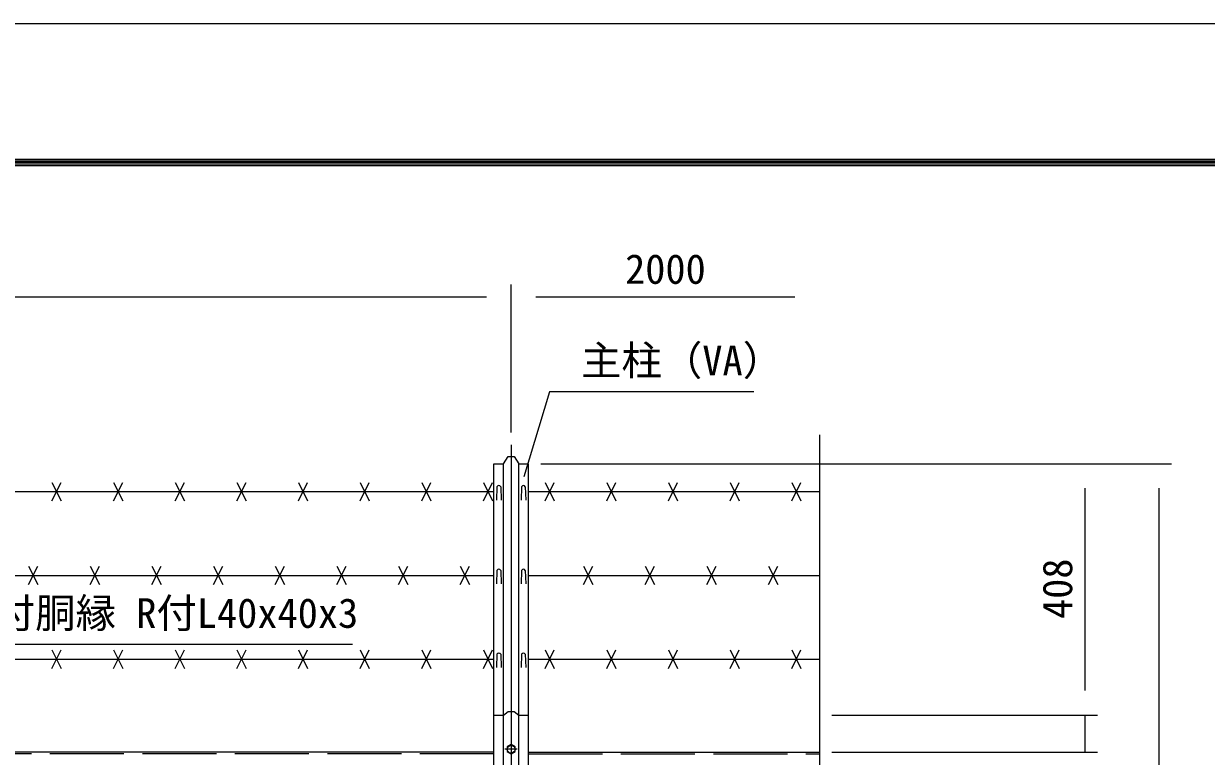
# Model space of a CAD drawing. Units: millimetres, scale not verified. Extents: x -4200 to 4200, y -2970 to 2970.
# Drawn here: x -2310 to -392, y 1781 to 2970 of the extents above; entities that cross this region are included whole.
import ezdxf
from ezdxf.enums import TextEntityAlignment as Align

# ---------------------------------------------------------------- set-up
doc = ezdxf.new("R2010")
doc.units = ezdxf.units.MM
doc.header["$LTSCALE"] = 20
doc.linetypes.add('DASHED', pattern=[7.5, 6, -1.5])
doc.linetypes.add('USER1', pattern=[50.8, 31.75, -6.35, 6.35, -6.35])
for name, color, linetype, lineweight in [('0-0_D-STR1', 1, 'Continuous', 18), ('0-1_D-BMK', 2, 'USER1', 13), ('0-2_D-STR-DIM', 7, 'Continuous', 9), ('0-3_D-STR3', 3, 'Continuous', 13), ('0-7_D-STR-TXT', 7, 'Continuous', 9), ('0-B_D-TTL', 7, 'Continuous', 9)]:
    doc.layers.add(name, color=color, linetype=linetype, lineweight=lineweight)
doc.styles.add('ＭＳ ゴシック', font='')
doc.styles.get('ＭＳ ゴシック').set_extended_font_data('MS Gothic')

msp = doc.modelspace()

# ---------------------------------------------------------------- linework, layer by layer
at = {"layer": '0-0_D-STR1'}
for p, q in [((-1547.9, -311.84), (-1547.9, 2256)), ((-1532.4, -311.84), (-1532.4, 2256)), ((-1507.4, -311.84), (-1507.4, 2256)), ((-1491.9, -311.84), (-1491.9, 2256)), ((-1542.9, 2218.56), (-1543.65, 2197.06)), ((-1536.9, 2218.56), (-1536.15, 2197.06)), ((-1502.9, 2218.56), (-1503.65, 2197.06)), ((-1496.9, 2218.56), (-1496.15, 2197.06)), ((-1542.9, 2082.62), (-1543.65, 2061.12)), ((-1536.9, 2082.62), (-1536.15, 2061.12)), ((-1502.9, 2082.62), (-1503.65, 2061.12)), ((-1496.9, 2082.62), (-1496.15, 2061.12)), ((-1542.9, 1946.67), (-1543.65, 1925.17)), ((-1536.9, 1946.67), (-1536.15, 1925.17)), ((-1502.9, 1946.67), (-1503.65, 1925.17)), ((-1496.9, 1946.67), (-1496.15, 1925.17)), ((-1547.9, 1788.16), (-3494.9, 1788.16)), ((-1491.9, 1788.16), (-1019.9, 1788.16))]:
    msp.add_line(p, q, dxfattribs=at)
at = {"layer": '0-0_D-STR1', "linetype": 'DASHED'}
for p, q in [((-1547.9, 1785.16), (-3494.9, 1785.16)), ((-1491.9, 1785.16), (-1019.9, 1785.16))]:
    msp.add_line(p, q, dxfattribs=at)
at = {"layer": '0-0_D-STR1'}
for points in [[(-1547.9, 2256), (-1532.4, 2256), (-1524.9, 2267.41), (-1514.9, 2267.41), (-1507.4, 2256), (-1491.9, 2256)], [(-1547.9, 1848.16), (-1532.4, 1848.16), (-1524.9, 1854.15), (-1514.9, 1854.15), (-1507.4, 1848.16), (-1491.9, 1848.16)]]:
    msp.add_lwpolyline(points, dxfattribs=at)
for centre in [(-1539.9, 2217.31), (-1499.9, 2217.31), (-1539.9, 2081.37), (-1499.9, 2081.37), (-1539.9, 1945.42), (-1499.9, 1945.42)]:
    msp.add_arc(centre, 3.25, 22.61986, 157.38014, dxfattribs=at)
at = {"layer": '0-1_D-BMK'}
for p, q in [((-1519.9, 2286.66), (-1519.9, -326.84)), ((-1509.9, 1792.66), (-1529.9, 1792.66))]:
    msp.add_line(p, q, dxfattribs=at)
at = {"layer": '0-2_D-STR-DIM'}
for p, q in [((-1519.9, 2306.66), (-1519.9, 2546.66)), ((-1519.9, 2306.66), (-1519.9, 2546.66)), ((-3479.9, 2526.66), (-1559.9, 2526.66)), ((-1479.9, 2526.66), (-1059.9, 2526.66)), ((-1019.9, 2302.61), (-1019.9, 978.81)), ((-1471.9, 2256), (-448.85, 2256)), ((-1471.9, 2256), (-568.85, 2256)), ((-588.85, 1888.16), (-588.85, 2216)), ((-468.85, 28.16), (-468.85, 2216)), ((-588.85, 1888.16), (-588.85, 1928.16)), ((-999.9, 1848.16), (-568.85, 1848.16)), ((-999.9, 1848.16), (-568.85, 1848.16)), ((-588.85, 1788.16), (-588.85, 1848.16)), ((-999.9, 1788.16), (-808.85, 1788.16)), ((-999.9, 1788.16), (-688.85, 1788.16)), ((-999.9, 1788.16), (-568.85, 1788.16)), ((-999.9, 1788.16), (-568.85, 1788.16))]:
    msp.add_line(p, q, dxfattribs=at)
at = {"layer": '0-3_D-STR3'}
for p, q in [((-2264.9, 2225.68), (-2249.9, 2195.68)), ((-2264.9, 2195.68), (-2249.9, 2225.68)), ((-2164.9, 2225.68), (-2149.9, 2195.68)), ((-2164.9, 2195.68), (-2149.9, 2225.68)), ((-2064.9, 2225.68), (-2049.9, 2195.68)), ((-2064.9, 2195.68), (-2049.9, 2225.68)), ((-1964.9, 2225.68), (-1949.9, 2195.68)), ((-1964.9, 2195.68), (-1949.9, 2225.68)), ((-1864.9, 2225.68), (-1849.9, 2195.68)), ((-1864.9, 2195.68), (-1849.9, 2225.68)), ((-1764.9, 2225.68), (-1749.9, 2195.68)), ((-1764.9, 2195.68), (-1749.9, 2225.68)), ((-1664.9, 2225.68), (-1649.9, 2195.68)), ((-1664.9, 2195.68), (-1649.9, 2225.68)), ((-1564.9, 2225.68), (-1549.9, 2195.68)), ((-1564.9, 2195.68), (-1549.9, 2225.68)), ((-1464.9, 2225.68), (-1449.9, 2195.68)), ((-1464.9, 2195.68), (-1449.9, 2225.68)), ((-1364.9, 2225.68), (-1349.9, 2195.68)), ((-1364.9, 2195.68), (-1349.9, 2225.68)), ((-1264.9, 2225.68), (-1249.9, 2195.68)), ((-1264.9, 2195.68), (-1249.9, 2225.68)), ((-1164.9, 2225.68), (-1149.9, 2195.68)), ((-1164.9, 2195.68), (-1149.9, 2225.68)), ((-1064.9, 2225.68), (-1049.9, 2195.68)), ((-1064.9, 2195.68), (-1049.9, 2225.68)), ((-3494.9, 2210.68), (-1547.9, 2210.68)), ((-1491.9, 2210.68), (-1019.9, 2210.68)), ((-3494.9, 2074.74), (-1547.9, 2074.74)), ((-2302.4, 2059.74), (-2287.4, 2089.74)), ((-2302.4, 2089.74), (-2287.4, 2059.74)), ((-2202.4, 2059.74), (-2187.4, 2089.74)), ((-2202.4, 2089.74), (-2187.4, 2059.74)), ((-2102.4, 2059.74), (-2087.4, 2089.74)), ((-2102.4, 2089.74), (-2087.4, 2059.74)), ((-2002.4, 2059.74), (-1987.4, 2089.74)), ((-2002.4, 2089.74), (-1987.4, 2059.74)), ((-1902.4, 2059.74), (-1887.4, 2089.74)), ((-1902.4, 2089.74), (-1887.4, 2059.74)), ((-1802.4, 2059.74), (-1787.4, 2089.74)), ((-1802.4, 2089.74), (-1787.4, 2059.74)), ((-1702.4, 2059.74), (-1687.4, 2089.74)), ((-1702.4, 2089.74), (-1687.4, 2059.74)), ((-1602.4, 2059.74), (-1587.4, 2089.74)), ((-1602.4, 2089.74), (-1587.4, 2059.74)), ((-1491.9, 2074.74), (-1019.9, 2074.74)), ((-1402.4, 2059.74), (-1387.4, 2089.74)), ((-1402.4, 2089.74), (-1387.4, 2059.74)), ((-1302.4, 2059.74), (-1287.4, 2089.74)), ((-1302.4, 2089.74), (-1287.4, 2059.74)), ((-1202.4, 2059.74), (-1187.4, 2089.74)), ((-1202.4, 2089.74), (-1187.4, 2059.74)), ((-1102.4, 2059.74), (-1087.4, 2089.74)), ((-1102.4, 2089.74), (-1087.4, 2059.74)), ((-3494.9, 1938.79), (-1547.9, 1938.79)), ((-2264.9, 1953.79), (-2249.9, 1923.79)), ((-2264.9, 1923.79), (-2249.9, 1953.79)), ((-2164.9, 1953.79), (-2149.9, 1923.79)), ((-2164.9, 1923.79), (-2149.9, 1953.79)), ((-2064.9, 1953.79), (-2049.9, 1923.79)), ((-2064.9, 1923.79), (-2049.9, 1953.79)), ((-1964.9, 1953.79), (-1949.9, 1923.79)), ((-1964.9, 1923.79), (-1949.9, 1953.79)), ((-1864.9, 1953.79), (-1849.9, 1923.79)), ((-1864.9, 1923.79), (-1849.9, 1953.79)), ((-1764.9, 1953.79), (-1749.9, 1923.79)), ((-1764.9, 1923.79), (-1749.9, 1953.79)), ((-1664.9, 1953.79), (-1649.9, 1923.79)), ((-1664.9, 1923.79), (-1649.9, 1953.79)), ((-1564.9, 1953.79), (-1549.9, 1923.79)), ((-1564.9, 1923.79), (-1549.9, 1953.79)), ((-1491.9, 1938.79), (-1019.9, 1938.79)), ((-1464.9, 1953.79), (-1449.9, 1923.79)), ((-1464.9, 1923.79), (-1449.9, 1953.79)), ((-1364.9, 1953.79), (-1349.9, 1923.79)), ((-1364.9, 1923.79), (-1349.9, 1953.79)), ((-1264.9, 1953.79), (-1249.9, 1923.79)), ((-1264.9, 1923.79), (-1249.9, 1953.79)), ((-1164.9, 1953.79), (-1149.9, 1923.79)), ((-1164.9, 1923.79), (-1149.9, 1953.79)), ((-1064.9, 1953.79), (-1049.9, 1923.79)), ((-1064.9, 1923.79), (-1049.9, 1953.79)), ((-1519.9, 1800.17), (-1526.4, 1796.41)), ((-1526.4, 1796.41), (-1526.4, 1788.91)), ((-1526.4, 1788.91), (-1519.9, 1785.16)), ((-1513.4, 1796.41), (-1519.9, 1800.17)), ((-1519.9, 1785.16), (-1513.4, 1788.91)), ((-1513.4, 1788.91), (-1513.4, 1796.41))]:
    msp.add_line(p, q, dxfattribs=at)
msp.add_circle((-1519.9, 1792.66), 6.25, dxfattribs=at)
at = {"layer": '0-7_D-STR-TXT'}
for points in [[(-1126.18, 2372.38), (-1457.56, 2372.38), (-1499.26, 2234.72)], [(-1777.11, 1962.56), (-2474.99, 1962.56), (-2528.23, 1790.07)]]:
    msp.add_lwpolyline(points, dxfattribs=at)
at = {"layer": '0-B_D-TTL', "color": 2, "lineweight": 18}
msp.add_lwpolyline([(-4200, 2970), (4200, 2970), (4200, -2970), (-4200, -2970)], close=True, dxfattribs=at)
at = {"layer": '0-B_D-TTL'}
for points in [[(-3930, 2750), (3930, 2750), (3930, -2750), (-3930, -2750)], [(-3927.5, 2747.5), (3927.5, 2747.5), (3927.5, -2747.5), (-3927.5, -2747.5)], [(-3925, 2745), (3925, 2745), (3925, -2745), (-3925, -2745)], [(-3922.5, 2742.5), (3922.5, 2742.5), (3922.5, -2742.5), (-3922.5, -2742.5)], [(-3920, 2740), (3920, 2740), (3920, -2740), (-3920, -2740)]]:
    msp.add_lwpolyline(points, close=True, dxfattribs=at)

# ---------------------------------------------------------------- texts
at = {"layer": '0-2_D-STR-DIM', "style": 'ＭＳ ゴシック'}
msp.add_text('2000', height=48.09, dxfattribs=at).set_placement((-1335.15, 2533.4), align=Align.BOTTOM_LEFT)
msp.add_text('408', height=48.09, rotation=90, dxfattribs=at).set_placement((-595.6, 2003.96), align=Align.BOTTOM_LEFT)
at = {"layer": '0-7_D-STR-TXT', "style": 'ＭＳ ゴシック'}
for s, p in [('主柱（VA）', (-1406.64, 2384.97)), ('爪付胴縁 R付L40x40x3', (-2423.05, 1975.15))]:
    msp.add_text(s, height=48.09, dxfattribs=at).set_placement(p, align=Align.BOTTOM_LEFT)

doc.saveas('drawing.dxf')
